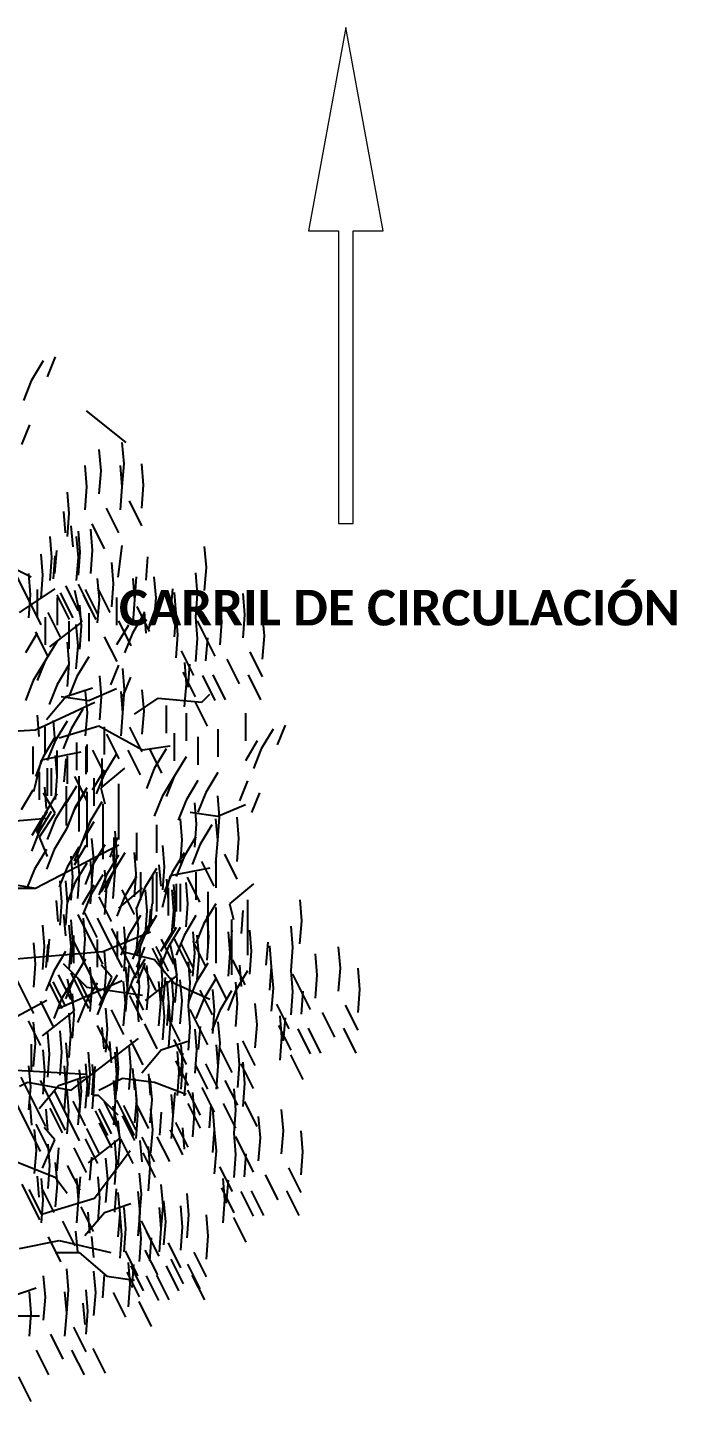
# Model space of a CAD drawing. Header units: metres. Extents: x 668617 to 675126, y 2286318 to 2293677.
# Drawn here: x 672148.58 to 672151.59, y 2287824.57 to 2287830.95 of the extents above; entities that cross this region are included whole.
import ezdxf

# ---------------------------------------------------------------- set-up
doc = ezdxf.new("R2010")
doc.units = ezdxf.units.M
doc.header["$MEASUREMENT"] = 0
doc.layers.add('DMTG_SECCIONES_VIALES', color=250, linetype='Continuous')
doc.styles.get("Standard").update_dxf_attribs({"font": 'arial.ttf'})

# ---------------------------------------------------------------- blocks, each defined once
blk = doc.blocks.new('a4')
at = {"color": 75}
for p, q in [((1.5515, 6.6508), (1.4964, 6.559)), ((1.6066, 6.6692), (1.5698, 6.5774)), ((1.4964, 6.559), (1.4596, 6.4672)), ((1.9363, 6.2725), (1.7525, 6.4194)), ((1.4874, 6.3549), (1.4507, 6.2631)), ((1.9267, 6.1736), (1.9185, 6.2721)), ((1.8198, 6.1407), (1.8117, 6.2393)), ((1.7541, 6.0668), (1.7459, 6.1654)), ((1.8116, 6.034), (1.8198, 6.1407)), ((1.9184, 6.0668), (1.9102, 6.1654)), ((1.9184, 6.0668), (1.9267, 6.1736)), ((2.017, 6.075), (2.0088, 6.1736)), ((1.7458, 5.9601), (1.7541, 6.0668)), ((1.9101, 5.9601), (1.9184, 6.0668)), ((2.0087, 5.9683), (2.017, 6.075)), ((1.6719, 5.9436), (1.6637, 6.0422)), ((2.0087, 5.8861), (1.9512, 6.0011)), ((1.6554, 5.8533), (1.6472, 5.9518)), ((1.6636, 5.8369), (1.6719, 5.9436)), ((1.9019, 5.8533), (1.8444, 5.9683)), ((1.69, 5.7877), (1.6818, 5.8863)), ((1.7803, 5.7713), (1.7722, 5.8698)), ((1.8361, 5.7794), (1.7786, 5.8944)), ((1.5914, 5.7384), (1.5832, 5.837)), ((1.7146, 5.7384), (1.7064, 5.837)), ((1.7228, 5.7631), (1.7147, 5.8616)), ((1.4953, 5.6482), (1.3116, 5.74)), ((1.5502, 5.6563), (1.5421, 5.7549)), ((1.5831, 5.6317), (1.5914, 5.7384)), ((1.5995, 5.6399), (1.6078, 5.7467)), ((1.606, 5.6644), (1.6143, 5.7712)), ((1.7063, 5.6317), (1.7146, 5.7384)), ((1.7145, 5.6563), (1.7228, 5.7631)), ((1.7721, 5.6645), (1.7803, 5.7713)), ((1.8995, 5.6482), (1.9179, 5.7951)), ((2.0289, 5.6344), (2.0371, 5.7412)), ((2.3082, 5.6919), (2.3001, 5.7905)), ((1.8778, 5.6171), (1.8696, 5.7156)), ((2.2999, 5.5852), (2.3082, 5.6919)), ((1.5419, 5.4264), (1.427, 5.6563)), ((1.4927, 5.566), (1.4845, 5.6645)), ((1.542, 5.5496), (1.5502, 5.6563)), ((1.772, 5.5003), (1.7145, 5.6153)), ((1.812, 5.5431), (1.8039, 5.6417)), ((1.8695, 5.5103), (1.8778, 5.6171)), ((1.9763, 5.5431), (1.9682, 5.6417)), ((1.9763, 5.5431), (1.9846, 5.6499)), ((2.0749, 5.5514), (2.0668, 5.6499)), ((2.2671, 5.5687), (2.2589, 5.6673)), ((1.6055, 5.5932), (1.4402, 5.483)), ((1.4844, 5.4592), (1.4927, 5.566)), ((1.524, 5.5902), (1.524, 5.4617)), ((1.6734, 5.451), (1.6159, 5.566)), ((1.6159, 5.5535), (1.6159, 5.4249)), ((1.6898, 5.4592), (1.6323, 5.5742)), ((1.7145, 5.4921), (1.657, 5.607)), ((1.7309, 5.4387), (1.6981, 5.5865)), ((1.7966, 5.451), (1.7391, 5.566)), ((1.8048, 5.4756), (1.7474, 5.5906)), ((1.8623, 5.4839), (1.8049, 5.5988)), ((1.8915, 5.5535), (1.8915, 5.4249)), ((2.0666, 5.4446), (2.0749, 5.5514)), ((2.1438, 5.4866), (2.1521, 5.5934)), ((2.1684, 5.4784), (2.1603, 5.5769)), ((2.2588, 5.462), (2.2671, 5.5687)), ((2.4871, 5.4733), (2.479, 5.5718)), ((1.6322, 5.3689), (1.5748, 5.4839)), ((1.7298, 5.42), (1.7216, 5.5185)), ((1.8037, 5.4364), (1.812, 5.5431)), ((1.9681, 5.4364), (1.9763, 5.5431)), ((2.0452, 5.3963), (1.9877, 5.5112)), ((2.0287, 5.3881), (2.0206, 5.4866)), ((2.0752, 5.4984), (2.0385, 5.4066)), ((2.3803, 5.4404), (2.3721, 5.539)), ((1.5608, 5.4617), (1.5608, 5.3331)), ((1.5829, 5.3237), (1.7309, 5.4387)), ((1.671, 5.4433), (1.671, 5.3148)), ((1.7133, 5.3296), (1.7052, 5.4282)), ((1.7215, 5.3132), (1.7298, 5.42)), ((1.7629, 5.48), (1.7629, 5.3515)), ((1.9466, 5.4249), (1.8915, 5.3331)), ((1.9598, 5.3296), (1.9023, 5.4446)), ((2.0201, 5.48), (1.965, 5.3882)), ((2.1602, 5.3716), (2.1684, 5.4784)), ((2.1766, 5.3798), (2.1684, 5.4784)), ((2.267, 5.3634), (2.2588, 5.462)), ((2.3245, 5.3306), (2.267, 5.4455)), ((2.372, 5.3337), (2.3803, 5.4404)), ((2.4788, 5.3665), (2.4871, 5.4733)), ((2.5774, 5.3747), (2.5693, 5.4733)), ((1.524, 5.3882), (1.4689, 5.2964)), ((1.5747, 5.2786), (1.5172, 5.3935)), ((1.894, 5.2557), (1.8366, 5.3707)), ((1.965, 5.3882), (1.9282, 5.2964)), ((2.1683, 5.2731), (2.1766, 5.3798)), ((2.2587, 5.2567), (2.267, 5.3634)), ((2.3491, 5.2813), (2.2916, 5.3963)), ((2.3063, 5.2598), (2.3145, 5.3665)), ((2.5692, 5.268), (2.5774, 5.3747)), ((1.6159, 5.3515), (1.5608, 5.2597)), ((1.6722, 5.2475), (1.664, 5.346)), ((1.705, 5.2229), (1.7133, 5.3296)), ((2.2504, 5.191), (2.193, 5.3059)), ((2.5691, 5.1859), (2.5117, 5.3008)), ((1.5608, 5.2597), (1.5057, 5.1679)), ((1.5608, 5.2597), (1.524, 5.1679)), ((1.671, 5.2413), (1.6159, 5.1495)), ((1.6639, 5.1407), (1.6722, 5.2475)), ((1.7629, 5.2781), (1.7078, 5.1863)), ((1.901, 5.2392), (1.8642, 5.1474)), ((2.2158, 5.153), (2.2077, 5.2516)), ((2.224, 5.1366), (2.2323, 5.2433)), ((2.4623, 5.153), (2.4049, 5.268)), ((1.5057, 5.1679), (1.4689, 5.0761)), ((1.7078, 5.1863), (1.671, 5.0945)), ((1.8222, 5.092), (1.8141, 5.1905)), ((1.9561, 5.1841), (1.9193, 5.0923)), ((1.9291, 5.1248), (1.9209, 5.2234)), ((2.2586, 5.0924), (2.2012, 5.2074)), ((2.349, 5.076), (2.2915, 5.191)), ((2.3965, 5.0791), (2.3391, 5.1941)), ((2.5609, 5.0791), (2.5034, 5.1941)), ((1.6159, 5.1495), (1.5792, 5.0577)), ((1.6567, 5.0938), (1.78, 5.1348)), ((1.7565, 5.0181), (1.7483, 5.1166)), ((1.8918, 5.1291), (1.7632, 5.074)), ((1.9208, 5.0181), (1.9126, 5.1166)), ((1.9208, 5.0181), (1.9291, 5.1248)), ((2.0194, 5.0263), (2.0112, 5.1248)), ((2.2076, 5.0462), (2.2158, 5.153)), ((2.2874, 5.0676), (2.3242, 5.1043)), ((1.5158, 4.939), (1.7914, 5.0676)), ((1.5663, 4.987), (1.6567, 5.0938)), ((1.7632, 5.074), (1.6346, 5.0923)), ((1.814, 4.9852), (1.8222, 5.092)), ((1.9751, 5.0125), (2.0853, 5.0859)), ((2.0853, 5.0859), (2.2874, 5.0676)), ((2.122, 5.053), (2.122, 4.9245)), ((2.3143, 4.9559), (2.2569, 5.0709)), ((1.5334, 4.909), (1.5252, 5.0075)), ((1.6073, 4.8844), (1.5992, 4.9829)), ((1.6622, 4.9801), (1.6071, 4.8883)), ((1.7357, 5.0352), (1.6806, 4.9434)), ((1.7482, 4.9113), (1.7565, 5.0181)), ((1.9125, 4.9113), (1.9208, 5.0181)), ((2.0111, 4.9195), (2.0194, 5.0263)), ((2.2139, 5.0163), (2.2139, 4.8878)), ((2.4895, 5.0163), (2.4895, 4.8878)), ((1.5589, 4.9541), (1.5589, 4.8255)), ((1.626, 4.9023), (1.8097, 4.9574)), ((1.6806, 4.9434), (1.6439, 4.8516)), ((1.8097, 4.9574), (2.0118, 4.8472)), ((1.8345, 4.9541), (1.8345, 4.8255)), ((1.9042, 4.8046), (1.8468, 4.9195)), ((2.0111, 4.8374), (1.9536, 4.9524)), ((2.1587, 4.9245), (2.1587, 4.796)), ((2.3608, 4.9429), (2.3608, 4.8143)), ((2.6181, 4.9429), (2.5629, 4.8511)), ((2.6732, 4.9612), (2.6364, 4.8694)), ((1.5038, 4.8623), (1.5038, 4.7337)), ((1.6071, 4.9066), (1.552, 4.8148)), ((1.6071, 4.8883), (1.5704, 4.7965)), ((1.7059, 4.8806), (1.7059, 4.7521)), ((1.7498, 4.8621), (1.7498, 4.7336)), ((1.754, 4.872), (1.754, 4.7435)), ((1.8385, 4.7307), (1.781, 4.8456)), ((2.0028, 4.7307), (1.9453, 4.8456)), ((2.0118, 4.8472), (2.1404, 4.8656)), ((2.1014, 4.7389), (2.0439, 4.8538)), ((2.122, 4.8511), (2.0669, 4.7593)), ((2.269, 4.9062), (2.269, 4.7776)), ((2.5446, 4.8878), (2.4895, 4.796)), ((2.5629, 4.8511), (2.5262, 4.7593)), ((1.5427, 4.7986), (1.5059, 4.6517)), ((1.552, 4.8148), (1.5153, 4.723)), ((1.7264, 4.8353), (1.5427, 4.7986)), ((1.6167, 4.7224), (1.6085, 4.821)), ((1.614, 4.8439), (1.614, 4.7154)), ((1.6495, 4.6978), (1.6578, 4.8046)), ((1.6621, 4.8169), (1.6621, 4.6884)), ((1.8233, 4.807), (1.8233, 4.6785)), ((1.8896, 4.8255), (1.8345, 4.7337)), ((2.2139, 4.8143), (2.1587, 4.7225)), ((1.5335, 4.7435), (1.5335, 4.615)), ((1.5702, 4.7618), (1.5702, 4.6333)), ((1.5886, 4.7618), (1.5886, 4.6333)), ((1.6084, 4.6157), (1.6167, 4.7224)), ((1.7563, 4.6075), (1.6988, 4.7224)), ((1.7172, 4.7251), (1.7172, 4.4681)), ((1.8345, 4.7521), (1.7794, 4.6603)), ((1.8345, 4.7337), (1.7978, 4.6419)), ((1.9285, 4.7618), (1.8183, 4.67)), ((2.0669, 4.7593), (2.0301, 4.6675)), ((2.1587, 4.7225), (2.1036, 4.6307)), ((2.1587, 4.7225), (2.122, 4.6307)), ((2.3608, 4.7409), (2.3057, 4.6491)), ((1.5038, 4.6603), (1.4487, 4.5685)), ((1.5673, 4.5746), (1.5591, 4.6732)), ((1.7059, 4.6786), (1.6508, 4.5868)), ((1.658, 4.6785), (1.658, 4.55)), ((1.7498, 4.6602), (1.6947, 4.5684)), ((1.754, 4.67), (1.6989, 4.5782)), ((1.7866, 4.7152), (1.7866, 4.5867)), ((1.8183, 4.67), (1.8367, 4.5966)), ((1.901, 4.6884), (1.901, 4.4313)), ((2.269, 4.7042), (2.2139, 4.6124)), ((2.4989, 4.7021), (2.4622, 4.6103)), ((1.6076, 4.5535), (1.5525, 4.6453)), ((1.614, 4.6419), (1.5589, 4.5501)), ((1.6621, 4.615), (1.607, 4.5231)), ((1.658, 4.6234), (1.658, 4.4949)), ((1.754, 4.6517), (1.754, 4.3946)), ((1.8233, 4.6051), (1.7682, 4.5133)), ((1.8275, 4.5966), (1.8275, 4.3395)), ((2.1036, 4.6307), (2.0669, 4.5389)), ((2.2139, 4.6124), (2.1771, 4.5206)), ((2.2624, 4.5016), (2.2543, 4.6002)), ((2.3057, 4.6491), (2.269, 4.5573)), ((2.3693, 4.5345), (2.3611, 4.633)), ((2.4897, 4.5919), (2.3611, 4.5368)), ((2.554, 4.647), (2.5173, 4.5552)), ((1.5535, 4.5408), (1.4984, 4.449)), ((1.5702, 4.5599), (1.5151, 4.4681)), ((1.5589, 4.5501), (1.5222, 4.4583)), ((1.5886, 4.5599), (1.5335, 4.4681)), ((1.5341, 4.4433), (1.6076, 4.5535)), ((1.6947, 4.5684), (1.658, 4.4766)), ((1.6989, 4.5782), (1.6621, 4.4864)), ((2.1967, 4.4277), (2.1885, 4.5262)), ((2.3611, 4.5368), (2.2325, 4.5552)), ((2.361, 4.4277), (2.3528, 4.5262)), ((2.361, 4.4277), (2.3693, 4.5345)), ((2.4596, 4.4359), (2.4514, 4.5345)), ((1.5335, 4.4681), (1.4968, 4.3763)), ((1.607, 4.5231), (1.5702, 4.4313)), ((1.658, 4.4766), (1.6029, 4.3847)), ((1.7682, 4.5133), (1.7315, 4.4215)), ((1.7866, 4.5133), (1.7315, 4.4215)), ((1.8928, 4.37), (1.8846, 4.4686)), ((2.0765, 4.498), (2.0765, 4.3695)), ((2.2542, 4.3948), (2.2624, 4.5016)), ((2.3337, 4.498), (2.2786, 4.4062)), ((1.5709, 4.3515), (1.5341, 4.4433)), ((1.7315, 4.4215), (1.6947, 4.3297)), ((1.7498, 4.4031), (1.6947, 4.3113)), ((1.786, 4.3372), (1.7778, 4.4357)), ((1.8376, 4.4062), (1.7825, 4.3144)), ((1.8968, 4.4398), (1.8601, 4.348)), ((1.8785, 4.4398), (1.8785, 4.3113)), ((1.9846, 4.4613), (1.9846, 4.3328)), ((2.1145, 4.3045), (2.1063, 4.4031)), ((2.1884, 4.3209), (2.1967, 4.4277)), ((2.2602, 4.4429), (2.2051, 4.3511)), ((2.2786, 4.4062), (2.2418, 4.3144)), ((2.3527, 4.3209), (2.361, 4.4277)), ((2.4513, 4.3291), (2.4596, 4.4359)), ((1.5661, 4.3847), (1.511, 4.2929)), ((1.6029, 4.3847), (1.5661, 4.2929)), ((1.7172, 4.3946), (1.6621, 4.3028)), ((1.689, 4.2554), (1.6808, 4.3539)), ((1.7202, 4.2633), (1.712, 4.3618)), ((1.7793, 4.2389), (1.7712, 4.3375)), ((1.7777, 4.2304), (1.786, 4.3372)), ((1.901, 4.3579), (1.8458, 4.2661)), ((1.9295, 4.3695), (1.8744, 4.2777)), ((1.8845, 4.2633), (1.8764, 4.3618)), ((1.8845, 4.2633), (1.8928, 4.37)), ((1.9831, 4.2715), (1.9749, 4.37)), ((2.2051, 4.3695), (2.15, 4.2777)), ((2.2051, 4.3511), (2.1683, 4.2593)), ((2.3519, 4.3348), (2.3519, 4.2063)), ((2.4513, 4.247), (2.3938, 4.362)), ((1.511, 4.2929), (1.4742, 4.2011)), ((1.6621, 4.3028), (1.6254, 4.211)), ((1.754, 4.3212), (1.6989, 4.2294)), ((1.7825, 4.3144), (1.7458, 4.2226)), ((1.8744, 4.2777), (1.8193, 4.1859)), ((1.845, 4.1897), (1.8369, 4.2882)), ((1.8744, 4.2777), (1.8376, 4.1859)), ((1.9748, 4.1647), (1.9831, 4.2715)), ((2.0029, 4.2798), (2.0029, 4.1512)), ((2.0765, 4.296), (2.0214, 4.2042)), ((2.0763, 4.2798), (2.0763, 4.1512)), ((2.098, 4.2142), (2.0898, 4.3127)), ((2.1062, 4.1978), (2.1145, 4.3045)), ((2.15, 4.2777), (2.1132, 4.1859)), ((2.3244, 4.2981), (2.1406, 4.2614)), ((2.2601, 4.2798), (2.2601, 4.1512)), ((2.3444, 4.2142), (2.287, 4.3291)), ((1.638, 4.1401), (1.6298, 4.2386)), ((1.6643, 4.1404), (1.6561, 4.2389)), ((1.6989, 4.2294), (1.6621, 4.1376)), ((1.6807, 4.1486), (1.689, 4.2554)), ((1.7119, 4.1565), (1.7202, 4.2633)), ((1.7866, 4.2195), (1.7315, 4.1277)), ((1.7711, 4.1322), (1.7793, 4.2389)), ((1.8275, 4.2661), (1.7723, 4.1743)), ((1.8458, 4.2661), (1.8091, 4.1743)), ((1.8762, 4.1565), (1.8845, 4.2633)), ((1.9846, 4.2593), (1.9295, 4.1675)), ((2.058, 4.2614), (2.058, 4.1329)), ((2.0763, 4.2247), (2.0763, 4.0962)), ((2.1406, 4.2614), (2.1039, 4.1145)), ((2.1326, 4.1486), (2.1244, 4.2471)), ((2.1654, 4.124), (2.1572, 4.2225)), ((2.1682, 4.2247), (2.1682, 4.0962)), ((2.1866, 4.2247), (2.1866, 4.0962)), ((2.2229, 4.1322), (2.2148, 4.2307)), ((2.2787, 4.1403), (2.2212, 4.2552)), ((2.5265, 4.2247), (2.4162, 4.1329)), ((1.6215, 4.0498), (1.6133, 4.1483)), ((1.7723, 4.1743), (1.7356, 4.0825)), ((1.868, 4.0498), (1.8105, 4.1647)), ((1.8368, 4.0829), (1.845, 4.1897)), ((1.9295, 4.1675), (1.8928, 4.0757)), ((1.9016, 4.1128), (2.0118, 4.2046)), ((1.9748, 4.0826), (1.9173, 4.1976)), ((2.0214, 4.2042), (1.9846, 4.1124)), ((2.0339, 4.0993), (2.0258, 4.1979)), ((2.1315, 4.2063), (2.1315, 4.0778)), ((2.1572, 4.0993), (2.149, 4.1979)), ((2.3152, 4.188), (2.3152, 3.9309)), ((2.4989, 4.1512), (2.4989, 3.8942)), ((2.7508, 4.0528), (2.7426, 4.1513)), ((1.6297, 4.0333), (1.638, 4.1401)), ((1.6561, 3.9842), (1.6479, 4.0827)), ((1.656, 4.0336), (1.6643, 4.1404)), ((1.8284, 3.853), (1.7135, 4.0829)), ((1.8022, 3.9758), (1.7448, 4.0908)), ((1.9928, 4.0172), (1.9847, 4.1157)), ((2.0257, 3.9926), (2.0339, 4.0993)), ((2.0421, 4.0008), (2.0504, 4.1075)), ((2.0486, 4.0253), (2.0569, 4.1321)), ((2.1489, 3.9926), (2.1572, 4.0993)), ((2.1571, 4.0172), (2.1654, 4.124)), ((2.2147, 4.0254), (2.2229, 4.1322)), ((2.3519, 4.1329), (2.2968, 4.0411)), ((2.3519, 4.1145), (2.3519, 3.8575)), ((2.4162, 4.1329), (2.4346, 4.0594)), ((2.4715, 3.9953), (2.4797, 4.1021)), ((1.5575, 3.9349), (1.5493, 4.0334)), ((1.6807, 3.9349), (1.6725, 4.0334)), ((1.6889, 3.9595), (1.6808, 4.0581)), ((1.7464, 3.9678), (1.7383, 4.0663)), ((1.9188, 3.8365), (1.8039, 4.0665)), ((1.9845, 3.7873), (1.8696, 4.0172)), ((1.9353, 3.9269), (1.9271, 4.0254)), ((2.0029, 4.0778), (1.9477, 3.986)), ((1.9846, 3.9104), (1.9928, 4.0172)), ((2.058, 4.0594), (2.0029, 3.9676)), ((2.0763, 4.0778), (2.0212, 3.986)), ((2.1682, 4.0227), (2.1131, 3.9309)), ((2.1866, 4.0227), (2.1315, 3.9309)), ((2.2601, 4.0778), (2.205, 3.986)), ((2.2968, 4.0411), (2.2601, 3.9493)), ((2.3204, 3.9779), (2.3122, 4.0765)), ((2.4254, 4.0594), (2.4254, 3.8024)), ((2.7097, 3.9296), (2.7015, 4.0282)), ((2.7425, 3.946), (2.7508, 4.0528)), ((1.5721, 3.8609), (1.5804, 3.9676)), ((1.6807, 3.8528), (1.6889, 3.9595)), ((1.8037, 3.738), (1.6888, 3.9679)), ((1.6921, 3.9853), (1.6921, 3.8568)), ((1.7382, 3.861), (1.7464, 3.9678)), ((1.8024, 3.967), (1.8024, 3.8384)), ((1.8281, 3.9108), (2.0486, 4.0026)), ((1.8942, 4.0037), (1.8942, 3.8751)), ((1.9477, 3.986), (1.911, 3.8942)), ((2.0029, 3.9676), (1.9661, 3.8758)), ((2.0212, 3.986), (1.9845, 3.8942)), ((2.1515, 4.0037), (2.0963, 3.9119)), ((2.157, 3.853), (2.0996, 3.9679)), ((2.2146, 3.8612), (2.1571, 3.9761)), ((2.205, 3.986), (2.1682, 3.8942)), ((2.2546, 3.904), (2.2464, 4.0026)), ((2.3049, 3.8447), (2.2475, 3.9597)), ((2.2743, 3.8884), (2.2662, 3.9869)), ((2.3121, 3.8712), (2.3204, 3.9779)), ((2.4189, 3.904), (2.4108, 4.0026)), ((2.4189, 3.904), (2.4272, 4.0108)), ((2.5175, 3.9122), (2.5093, 4.0108)), ((2.5864, 3.8475), (2.5947, 3.9542)), ((1.5164, 3.8528), (1.5082, 3.9513)), ((1.5492, 3.8281), (1.5575, 3.9349)), ((1.5656, 3.8364), (1.5739, 3.9431)), ((1.6554, 3.9119), (1.6003, 3.8201)), ((1.6724, 3.8281), (1.6807, 3.9349)), ((1.8439, 3.8135), (1.8357, 3.9121)), ((1.92, 3.9108), (2.067, 3.8741)), ((1.927, 3.8201), (1.9353, 3.9269)), ((2.0212, 3.9309), (1.9845, 3.8391)), ((1.995, 3.8309), (2.0032, 3.9376)), ((2.116, 3.8119), (2.0585, 3.9269)), ((2.1324, 3.8201), (2.0749, 3.9351)), ((2.1315, 3.9309), (2.0947, 3.8391)), ((2.1735, 3.7996), (2.1407, 3.9474)), ((2.2392, 3.8119), (2.1817, 3.9269)), ((2.2474, 3.8365), (2.19, 3.9515)), ((2.2463, 3.7973), (2.2546, 3.904)), ((2.2661, 3.7816), (2.2743, 3.8884)), ((2.4106, 3.7973), (2.4189, 3.904)), ((2.5092, 3.8055), (2.5175, 3.9122)), ((2.611, 3.8393), (2.6029, 3.9378)), ((2.7014, 3.8229), (2.7097, 3.9296)), ((2.8229, 3.8013), (2.8147, 3.8999)), ((2.9297, 3.8342), (2.9216, 3.9327)), ((1.508, 3.6228), (1.3931, 3.8528)), ((1.5081, 3.746), (1.5164, 3.8528)), ((1.6444, 3.8557), (1.7546, 3.7456)), ((1.7473, 3.8751), (1.6921, 3.7833)), ((1.7781, 3.7396), (1.77, 3.8382)), ((1.8695, 3.7914), (1.8202, 3.8488)), ((1.9424, 3.7396), (1.9343, 3.8382)), ((1.9424, 3.7396), (1.9507, 3.8464)), ((2.0228, 3.8751), (1.9677, 3.7833)), ((2.0228, 3.8568), (1.9861, 3.765)), ((1.9982, 3.7475), (1.9901, 3.846)), ((2.0748, 3.7298), (2.0174, 3.8447)), ((2.041, 3.7478), (2.0329, 3.8464)), ((2.067, 3.8741), (2.1588, 3.7639)), ((2.105, 3.7803), (2.0969, 3.8789)), ((2.1724, 3.7808), (2.1642, 3.8794)), ((2.2332, 3.7652), (2.225, 3.8637)), ((2.3152, 3.8575), (2.2601, 3.7657)), ((2.4878, 3.7572), (2.4303, 3.8721)), ((2.4713, 3.7489), (2.4632, 3.8475)), ((2.6028, 3.7325), (2.611, 3.8393)), ((2.6192, 3.7407), (2.611, 3.8393)), ((2.9214, 3.7274), (2.9297, 3.8342)), ((3.02, 3.7356), (3.0119, 3.8342)), ((1.6003, 3.8201), (1.5635, 3.7283)), ((1.6395, 3.6475), (1.582, 3.7624)), ((1.6559, 3.6557), (1.5985, 3.7707)), ((1.6806, 3.6885), (1.6231, 3.8035)), ((1.9179, 3.7755), (1.6239, 3.6469)), ((1.6921, 3.7833), (1.637, 3.6915)), ((1.6921, 3.7833), (1.6554, 3.6915)), ((1.697, 3.6352), (1.6642, 3.783)), ((1.7381, 3.6967), (1.6806, 3.8117)), ((1.7627, 3.6475), (1.7053, 3.7624)), ((1.7709, 3.6721), (1.7135, 3.7871)), ((1.8024, 3.765), (1.7473, 3.6732)), ((1.8285, 3.6803), (1.771, 3.7953)), ((1.8119, 3.66), (1.8695, 3.7914)), ((1.8356, 3.7068), (1.8439, 3.8135)), ((1.8942, 3.8017), (1.8391, 3.7099)), ((1.9325, 3.6736), (1.9243, 3.7721)), ((1.9677, 3.7833), (1.931, 3.6915)), ((2.0255, 3.6846), (2.1735, 3.7996)), ((2.0968, 3.6736), (2.0886, 3.7721)), ((2.0968, 3.6736), (2.105, 3.7803)), ((2.1099, 3.6831), (2.1182, 3.7898)), ((2.1346, 3.6749), (2.1264, 3.7734)), ((2.1559, 3.6905), (2.1477, 3.7891)), ((2.1588, 3.7639), (2.3242, 3.6905)), ((2.1641, 3.6741), (2.1724, 3.7808)), ((2.1954, 3.6818), (2.1872, 3.7803)), ((2.2601, 3.7657), (2.2233, 3.6739)), ((2.2249, 3.6584), (2.2332, 3.7652)), ((2.3519, 3.784), (2.2968, 3.6922)), ((2.4024, 3.6905), (2.3449, 3.8055)), ((2.4989, 3.8207), (2.4438, 3.7289)), ((2.4532, 3.6697), (2.4451, 3.7683)), ((2.7096, 3.7243), (2.7014, 3.8229)), ((2.767, 3.6915), (2.7096, 3.8064)), ((2.8146, 3.6946), (2.8229, 3.8013)), ((1.6959, 3.6164), (1.6878, 3.715)), ((1.7546, 3.7456), (2.0118, 3.7089)), ((1.7699, 3.6328), (1.7781, 3.7396)), ((1.8391, 3.7099), (1.8024, 3.6181)), ((1.9342, 3.6328), (1.9424, 3.7396)), ((2.0113, 3.5927), (1.9538, 3.7077)), ((2.0173, 3.6394), (1.9598, 3.7544)), ((1.99, 3.6407), (1.9982, 3.7475)), ((2.0328, 3.6411), (2.041, 3.7478)), ((2.1148, 3.6084), (2.1066, 3.7069)), ((2.3366, 3.6166), (2.2792, 3.7316)), ((2.3464, 3.6369), (2.3383, 3.7354)), ((2.4254, 3.7289), (2.3703, 3.6371)), ((2.4438, 3.7289), (2.4071, 3.6371)), ((2.6109, 3.634), (2.6192, 3.7407)), ((2.7013, 3.6175), (2.7096, 3.7243)), ((2.7917, 3.6422), (2.7342, 3.7572)), ((2.7489, 3.6207), (2.7571, 3.7274)), ((3.0118, 3.6289), (3.02, 3.7356)), ((1.5688, 3.6836), (1.3299, 3.5551)), ((1.5984, 3.5654), (1.5409, 3.6803)), ((1.549, 3.5202), (1.697, 3.6352)), ((1.637, 3.6915), (1.6003, 3.5997)), ((1.7473, 3.6732), (1.7105, 3.5814)), ((1.8502, 3.5504), (1.8421, 3.6489)), ((1.9259, 3.5261), (1.8685, 3.6411)), ((1.9242, 3.5668), (1.9325, 3.6736)), ((1.9948, 3.5845), (1.9867, 3.6831)), ((2.0885, 3.5668), (2.0968, 3.6736)), ((2.1263, 3.5681), (2.1346, 3.6749)), ((2.1427, 3.5763), (2.1346, 3.6749)), ((2.1476, 3.5838), (2.1559, 3.6905)), ((2.1871, 3.575), (2.1954, 3.6818)), ((2.2331, 3.5599), (2.2249, 3.6584)), ((2.2906, 3.527), (2.2331, 3.642)), ((2.2968, 3.6922), (2.2601, 3.6004)), ((2.3703, 3.6371), (2.3336, 3.5453)), ((2.3382, 3.5301), (2.3464, 3.6369)), ((2.445, 3.563), (2.4532, 3.6697)), ((2.5436, 3.5712), (2.5354, 3.6697)), ((2.693, 3.5518), (2.6356, 3.6668)), ((3.0117, 3.5467), (2.9543, 3.6617)), ((1.5408, 3.475), (1.4834, 3.59)), ((1.5151, 3.4848), (1.507, 3.5834)), ((1.6794, 3.5261), (1.6713, 3.6246)), ((1.6876, 3.5097), (1.6959, 3.6164)), ((2.0802, 3.4601), (2.0228, 3.575)), ((2.1065, 3.5016), (2.1148, 3.6084)), ((2.187, 3.4929), (2.1296, 3.6079)), ((2.1344, 3.4696), (2.1427, 3.5763)), ((2.3152, 3.4778), (2.2577, 3.5927)), ((2.3717, 3.4857), (2.3635, 3.5843)), ((2.5353, 3.4644), (2.5436, 3.5712)), ((2.6584, 3.5139), (2.6503, 3.6124)), ((2.6666, 3.4975), (2.6749, 3.6042)), ((2.9049, 3.5139), (2.8475, 3.6289)), ((1.5808, 3.4355), (1.5727, 3.5341)), ((1.6383, 3.444), (1.6302, 3.5425)), ((1.6712, 3.4193), (1.6794, 3.5261)), ((1.8601, 3.4522), (1.8027, 3.5672)), ((1.8338, 3.4601), (1.8256, 3.5586)), ((1.842, 3.4436), (1.8502, 3.5504)), ((2.2248, 3.4531), (2.2331, 3.5599)), ((2.2648, 3.4529), (2.2567, 3.5514)), ((2.2724, 3.4562), (2.2807, 3.563)), ((2.7012, 3.4533), (2.6437, 3.5683)), ((2.6502, 3.4071), (2.6584, 3.5139)), ((2.7916, 3.4369), (2.7341, 3.5518)), ((2.8391, 3.44), (2.7817, 3.555)), ((3.0034, 3.44), (2.946, 3.555)), ((1.4953, 3.4817), (1.4953, 3.3532)), ((1.5069, 3.3781), (1.5151, 3.4848)), ((1.5595, 3.3568), (1.5513, 3.4554)), ((1.63, 3.3372), (1.6383, 3.444)), ((1.6663, 3.3897), (1.6582, 3.4882)), ((1.7697, 3.3452), (1.7616, 3.4437)), ((1.8683, 3.3945), (1.8602, 3.493)), ((1.893, 3.3452), (1.8848, 3.4437)), ((1.9012, 3.3698), (1.893, 3.4684)), ((1.9587, 3.3781), (1.9505, 3.4766)), ((2.0145, 3.3861), (1.957, 3.5011)), ((2.0089, 3.3479), (2.0993, 3.4547)), ((2.0993, 3.4547), (2.2226, 3.4957)), ((2.2166, 3.3874), (2.1591, 3.5024)), ((2.182, 3.3495), (2.1738, 3.448)), ((2.1991, 3.379), (2.1909, 3.4775)), ((2.2566, 3.3461), (2.2648, 3.4529)), ((2.3634, 3.379), (2.3552, 3.4775)), ((2.3634, 3.379), (2.3717, 3.4857)), ((2.4284, 3.3495), (2.371, 3.4644)), ((2.462, 3.3872), (2.4538, 3.4857)), ((2.5352, 3.3823), (2.4778, 3.4973)), ((1.4937, 3.2829), (1.4856, 3.3815)), ((1.5725, 3.3288), (1.5808, 3.4355)), ((1.658, 3.2829), (1.6499, 3.3815)), ((1.658, 3.2829), (1.6663, 3.3897)), ((1.7566, 3.2911), (1.7485, 3.3897)), ((1.7884, 3.2885), (1.7802, 3.387)), ((1.8952, 3.3213), (1.887, 3.4199)), ((2.2247, 3.2889), (2.1673, 3.4039)), ((2.1902, 3.333), (2.1984, 3.4398)), ((2.1908, 3.2722), (2.1991, 3.379)), ((2.3151, 3.2725), (2.2576, 3.3874)), ((2.3627, 3.2756), (2.3052, 3.3905)), ((2.3551, 3.2722), (2.3634, 3.379)), ((2.4537, 3.2804), (2.462, 3.3872)), ((2.527, 3.2756), (2.4695, 3.3905)), ((2.4866, 3.2987), (2.4784, 3.3972)), ((2.7569, 3.3168), (2.6995, 3.4318)), ((1.5642, 3.0988), (1.4493, 3.3288)), ((1.5512, 3.2501), (1.5595, 3.3568)), ((1.6229, 3.2902), (1.7461, 3.3313)), ((1.7286, 3.2631), (1.7204, 3.3616)), ((1.7615, 3.2384), (1.7697, 3.3452)), ((1.7779, 3.2467), (1.7862, 3.3534)), ((1.7844, 3.2712), (1.7926, 3.3779)), ((1.8097, 3.2682), (1.92, 3.3233)), ((1.8847, 3.2384), (1.893, 3.3452)), ((1.8869, 3.2146), (1.8952, 3.3213)), ((1.8929, 3.2631), (1.9012, 3.3698)), ((1.92, 3.3233), (2.067, 3.3049)), ((1.9504, 3.2713), (1.9587, 3.3781)), ((1.976, 3.2699), (1.9678, 3.3684)), ((1.9855, 3.2228), (1.9773, 3.3213)), ((2.0499, 3.2452), (2.0418, 3.3438)), ((2.0562, 3.2238), (2.048, 3.3224)), ((2.1737, 3.2427), (2.182, 3.3495)), ((2.2072, 3.2412), (2.2155, 3.3479)), ((1.4855, 3.1762), (1.4937, 3.2829)), ((1.5324, 3.1835), (1.6229, 3.2902)), ((1.6546, 3.0824), (1.5397, 3.3124)), ((1.7203, 3.0331), (1.6054, 3.2631)), ((1.6498, 3.1762), (1.658, 3.2829)), ((1.6711, 3.1727), (1.6629, 3.2713)), ((1.7226, 3.2146), (1.7144, 3.3131)), ((1.7203, 3.1563), (1.7286, 3.2631)), ((1.7484, 3.1844), (1.7566, 3.2911)), ((1.7801, 3.1817), (1.7884, 3.2885)), ((1.8869, 3.2146), (1.8788, 3.3131)), ((2.067, 3.3049), (2.2139, 3.2498)), ((2.1547, 3.1499), (2.163, 3.2567)), ((2.2804, 3.1524), (2.223, 3.2673)), ((2.2533, 3.1581), (2.2451, 3.2567)), ((2.3468, 3.1655), (2.2894, 3.2804)), ((2.4537, 3.1983), (2.3962, 3.3133)), ((2.4454, 3.1755), (2.4373, 3.274)), ((2.4783, 3.1919), (2.4866, 3.2987)), ((1.5395, 2.9839), (1.4246, 3.2138)), ((1.4995, 3.1055), (1.4914, 3.204)), ((1.7483, 3.1022), (1.6909, 3.2172)), ((1.7143, 3.1078), (1.7226, 3.2146)), ((1.8076, 3.243), (1.7893, 3.243)), ((1.8995, 3.1512), (1.8076, 3.243)), ((1.8928, 3.0988), (1.8354, 3.2138)), ((1.9092, 3.0455), (1.8765, 3.1933)), ((1.8786, 3.1078), (1.8869, 3.2146)), ((1.9503, 3.107), (1.8929, 3.222)), ((1.9832, 3.0824), (1.9257, 3.1974)), ((1.9772, 3.116), (1.9855, 3.2228)), ((1.9904, 3.1499), (1.9822, 3.2485)), ((2.0407, 3.0906), (1.9833, 3.2056)), ((2.0479, 3.1171), (2.0562, 3.2238)), ((2.1547, 3.1499), (2.1465, 3.2485)), ((2.2811, 3.0915), (2.2236, 3.2065)), ((2.3222, 3.0934), (2.3304, 3.2001)), ((2.4454, 3.0915), (2.3879, 3.2065)), ((2.544, 3.0998), (2.4865, 3.2147)), ((1.5735, 3.0808), (1.5653, 3.1794)), ((1.6415, 3.0694), (1.5841, 3.1844)), ((1.6628, 3.066), (1.6711, 3.1727)), ((1.8517, 3.0578), (1.7943, 3.1727)), ((1.8682, 3.066), (1.8107, 3.181)), ((1.9082, 3.0267), (1.9, 3.1253)), ((1.975, 3.0578), (1.9175, 3.1727)), ((1.9772, 3.0339), (1.9197, 3.1489)), ((1.9821, 3.0431), (1.9904, 3.1499)), ((2.0593, 3.0833), (2.0511, 3.1819)), ((2.0921, 3.0587), (2.1004, 3.1655)), ((2.1464, 3.0431), (2.1547, 3.1499)), ((2.245, 3.0514), (2.2533, 3.1581)), ((2.3468, 3.0852), (2.3387, 3.1837)), ((2.4372, 3.0687), (2.4454, 3.1755)), ((2.5587, 3.0472), (2.5505, 3.1457)), ((2.6655, 3.08), (2.6573, 3.1786)), ((1.52, 2.9874), (1.5118, 3.0859)), ((1.5757, 2.9955), (1.5183, 3.1105)), ((1.6053, 3.0372), (1.556, 3.0947)), ((1.8106, 2.9757), (1.7532, 3.0906)), ((1.8704, 3.001), (1.8129, 3.116)), ((2.051, 2.9766), (2.0593, 3.0833)), ((2.1989, 2.9684), (2.1414, 3.0833)), ((2.2235, 3.003), (2.1661, 3.118)), ((2.2071, 2.9948), (2.1989, 3.0934)), ((2.3385, 2.9784), (2.3468, 3.0852)), ((2.355, 2.9866), (2.3468, 3.0852)), ((2.4453, 2.9702), (2.4372, 3.0687)), ((2.6572, 2.9733), (2.6655, 3.08)), ((2.7558, 2.9815), (2.7477, 3.08)), ((1.5477, 2.9058), (1.6053, 3.0372)), ((1.5828, 2.9189), (1.5746, 3.0175)), ((1.6156, 2.8943), (1.6239, 3.001)), ((1.7531, 2.8853), (1.6956, 3.0003)), ((1.8046, 2.9271), (1.7472, 3.0421)), ((1.7613, 2.9305), (1.9092, 3.0455)), ((1.8917, 2.9364), (1.8835, 3.0349)), ((1.8999, 2.92), (1.9082, 3.0267)), ((1.9689, 2.9271), (1.9115, 3.0421)), ((2.0099, 2.9355), (2.0017, 3.0341)), ((2.0675, 2.9353), (2.0101, 3.0503)), ((2.0479, 2.908), (2.0397, 3.0066)), ((2.1382, 2.9364), (2.0807, 3.0514)), ((2.5028, 2.9373), (2.4454, 3.0523)), ((2.5274, 2.8881), (2.47, 3.003)), ((2.5504, 2.9404), (2.5587, 3.0472)), ((1.5117, 2.8806), (1.52, 2.9874)), ((1.7685, 2.8505), (1.7768, 2.9573)), ((1.9546, 2.9859), (1.7893, 2.7656)), ((1.8506, 2.8543), (1.8424, 2.9528)), ((1.8834, 2.8296), (1.8917, 2.9364)), ((2.0724, 2.8625), (2.0149, 2.9775)), ((2.3467, 2.8799), (2.355, 2.9866)), ((2.4371, 2.8634), (2.4453, 2.9702)), ((2.4846, 2.8665), (2.4929, 2.9733)), ((2.7475, 2.8747), (2.7558, 2.9815)), ((1.5334, 2.7711), (1.5252, 2.8696)), ((1.5745, 2.8122), (1.5828, 2.9189)), ((1.6174, 2.8332), (1.6093, 2.9317)), ((1.7224, 2.8039), (1.6649, 2.9189)), ((2.0067, 2.7848), (1.9986, 2.8834)), ((2.0396, 2.8013), (2.0479, 2.908)), ((2.4288, 2.7977), (2.3714, 2.9127)), ((2.6407, 2.7598), (2.5832, 2.8747)), ((2.7475, 2.7926), (2.6901, 2.9076)), ((1.5116, 2.7164), (1.4542, 2.8314)), ((1.5445, 2.6918), (1.487, 2.8067)), ((1.5517, 2.7593), (1.5435, 2.8578)), ((1.602, 2.7), (1.5445, 2.8149)), ((1.6092, 2.7264), (1.6174, 2.8332)), ((1.716, 2.7593), (1.7078, 2.8578)), ((1.716, 2.7593), (1.7242, 2.866)), ((1.8146, 2.7675), (1.8064, 2.866)), ((1.8423, 2.7475), (1.8506, 2.8543)), ((1.8834, 2.7027), (1.8917, 2.8095)), ((2.1074, 2.7316), (2.0993, 2.8302)), ((2.437, 2.6992), (2.3795, 2.8142)), ((2.3942, 2.7598), (2.3861, 2.8583)), ((2.4024, 2.7433), (2.4107, 2.8501)), ((1.5362, 2.6671), (1.4788, 2.7821)), ((1.5434, 2.6525), (1.5517, 2.7593)), ((1.7893, 2.7656), (1.5504, 2.6922)), ((1.7077, 2.6525), (1.716, 2.7593)), ((1.8063, 2.6607), (1.8146, 2.7675)), ((1.8351, 2.7005), (1.9584, 2.7416)), ((1.9081, 2.6945), (1.8999, 2.793)), ((2.0006, 2.6988), (1.9925, 2.7973)), ((1.9984, 2.6781), (2.0067, 2.7848)), ((2.12, 2.6565), (2.1118, 2.7551)), ((2.2268, 2.6894), (2.2186, 2.7879)), ((2.3859, 2.653), (2.3942, 2.7598)), ((2.5273, 2.6828), (2.4699, 2.7977)), ((2.5749, 2.6859), (2.5175, 2.8008)), ((2.7392, 2.6859), (2.6818, 2.8008)), ((1.7848, 2.6124), (1.7274, 2.7273)), ((1.7447, 2.5938), (1.8351, 2.7005)), ((1.7684, 2.6042), (1.7602, 2.7027)), ((1.8998, 2.5877), (1.9081, 2.6945)), ((1.9162, 2.596), (1.9081, 2.6945)), ((1.9349, 2.6249), (1.9267, 2.7234)), ((1.9924, 2.592), (2.0006, 2.6988)), ((2.0066, 2.5795), (1.9984, 2.6781)), ((2.0992, 2.6249), (2.091, 2.7234)), ((2.0992, 2.6249), (2.1074, 2.7316)), ((2.1978, 2.6331), (2.1896, 2.7316)), ((2.2185, 2.5826), (2.2268, 2.6894)), ((2.3171, 2.5908), (2.3089, 2.6894)), ((2.4927, 2.5627), (2.4352, 2.6776)), ((1.6994, 2.5457), (1.642, 2.6607)), ((1.7118, 2.5158), (1.7036, 2.6143)), ((1.9266, 2.5181), (1.9349, 2.6249)), ((2.0641, 2.5467), (2.0067, 2.6617)), ((2.0909, 2.5181), (2.0992, 2.6249)), ((2.1117, 2.5498), (2.12, 2.6565)), ((2.1895, 2.5263), (2.1978, 2.6331)), ((1.6337, 2.4718), (1.5762, 2.5868)), ((1.7857, 2.4911), (1.7775, 2.5897)), ((1.908, 2.4892), (1.9162, 2.596)), ((1.9983, 2.4728), (2.0066, 2.5795)), ((2.0887, 2.4974), (2.0313, 2.6124)), ((2.0459, 2.4759), (2.0542, 2.5826)), ((2.1894, 2.4442), (2.132, 2.5592)), ((2.3088, 2.4841), (2.3171, 2.5908)), ((1.6076, 2.5154), (1.7179, 2.5154)), ((1.7179, 2.5154), (1.8465, 2.4053)), ((1.9901, 2.4071), (1.9326, 2.522)), ((2.0826, 2.4113), (2.0252, 2.5263)), ((2.3088, 2.402), (2.2513, 2.5169)), ((1.6687, 2.341), (1.6606, 2.4395)), ((1.795, 2.3292), (1.7869, 2.4278)), ((1.9983, 2.3085), (1.9408, 2.4235)), ((1.9555, 2.3691), (1.9473, 2.4677)), ((2.0169, 2.3374), (1.9594, 2.4524)), ((1.9637, 2.3527), (1.972, 2.4594)), ((2.1812, 2.3374), (2.1237, 2.4524)), ((2.202, 2.3691), (2.1445, 2.4841)), ((2.2798, 2.3456), (2.2223, 2.4606)), ((1.5619, 2.3081), (1.5537, 2.4067)), ((1.8279, 2.3046), (1.8362, 2.4113)), ((1.8465, 2.4053), (1.9751, 2.3869)), ((1.9472, 2.2624), (1.9555, 2.3691)), ((2.0886, 2.2921), (2.0312, 2.4071)), ((2.1362, 2.2952), (2.0787, 2.4102)), ((2.3005, 2.2952), (2.2431, 2.4102)), ((1.3964, 2.3099), (1.5196, 2.3509)), ((1.4961, 2.2342), (1.488, 2.3327)), ((1.5536, 2.2013), (1.5619, 2.3081)), ((1.6604, 2.2342), (1.6523, 2.3327)), ((1.6604, 2.2342), (1.6687, 2.341)), ((1.759, 2.2424), (1.7509, 2.341)), ((1.7868, 2.2225), (1.795, 2.3292)), ((1.9346, 2.2142), (1.8772, 2.3292)), ((1.4879, 2.1274), (1.4961, 2.2342)), ((1.6522, 2.1274), (1.6604, 2.2342)), ((1.7457, 2.1814), (1.7375, 2.2799)), ((1.7508, 2.1356), (1.759, 2.2424)), ((2.054, 2.172), (1.9965, 2.287)), ((1.2953, 2.2216), (1.5341, 2.2216)), ((1.7507, 2.0535), (1.6933, 2.1685)), ((1.6439, 2.0207), (1.5865, 2.1356)), ((1.5781, 1.9468), (1.5207, 2.0617)), ((1.7424, 1.9468), (1.685, 2.0617)), ((1.841, 1.955), (1.7836, 2.07)), ((1.4959, 1.8236), (1.4385, 1.9386))]:
    blk.add_line(p, q, dxfattribs=at)
at = {"color": 44}
for p, q in [((1.2034, 4.9207), (1.5158, 4.939)), ((1.5688, 4.5282), (1.1254, 4.4894)), ((1.5158, 4.2046), (1.9016, 4.4066)), ((1.0932, 4.278), (1.5158, 4.2046)), ((1.2218, 4.2046), (1.5158, 4.2046)), ((1.3872, 3.8741), (1.8281, 3.9108)), ((1.6811, 3.2682), (1.9935, 3.5069)), ((1.4239, 3.36), (1.7546, 3.3416)), ((1.4423, 3.2866), (1.479, 3.3049)), ((1.479, 3.3049), (1.6811, 3.2682)), ((1.4239, 2.9377), (1.6076, 2.8643)), ((1.6076, 2.8643), (1.6627, 2.7908)), ((1.4423, 2.5338), (1.626, 2.5705)), ((1.626, 2.5705), (1.8649, 2.5154))]:
    blk.add_line(p, q, dxfattribs=at)

msp = doc.modelspace()

# ---------------------------------------------------------------- linework, layer by layer
at = {"layer": 'DMTG_SECCIONES_VIALES', "color": 18, "lineweight": 0, "true_color": 0x000000}
msp.add_lwpolyline([(672150.05355, 2287830.94704), (672149.88103, 2287830.00391), (672150.01905, 2287830.00391), (672150.01905, 2287828.64673), (672150.08805, 2287828.64673), (672150.08805, 2287830.00391), (672150.22607, 2287830.00391), (672150.05355, 2287830.94704)], dxfattribs=at)

# ---------------------------------------------------------------- block references
at = {"layer": 'DMTG_SECCIONES_VIALES', "color": 8}
msp.add_blockref('a4', (672147.09834, 2287822.74952), dxfattribs=at)

# ---------------------------------------------------------------- texts
at = {"layer": 'DMTG_SECCIONES_VIALES', "color": 252, "insert": (672149.00135, 2287828.33804), "char_height": 0.18, "attachment_point": 1}
msp.add_mtext_dynamic_manual_height_columns('\\pxa0.66667,sm1.07917;{\\fCalibri|b1|i0|c0|p34;\\H0.91667x;CARRIL DE CIRCULACIÓN}', width=3.6251352, gutter_width=1, heights=[1.62792], dxfattribs=at)

doc.saveas('drawing.dxf')
